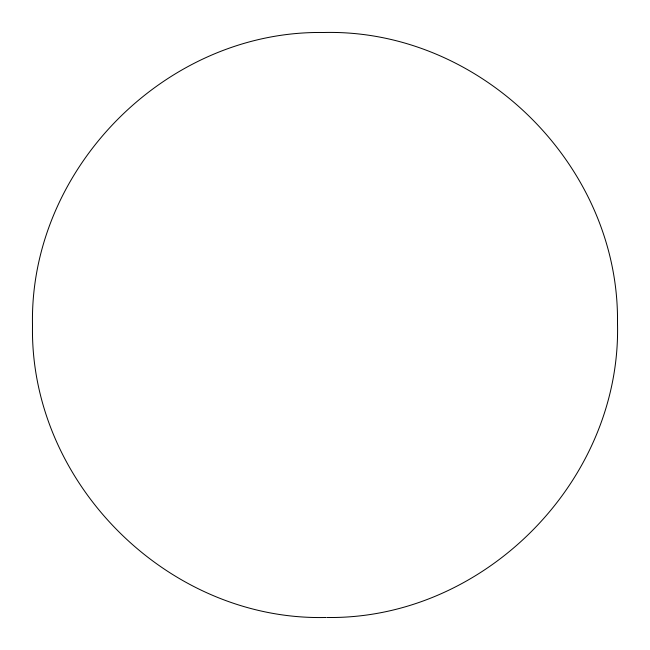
<?xml version="1.0" encoding="UTF-8"?>
<svg xmlns="http://www.w3.org/2000/svg" width="650" height="650" viewBox="0 0 650 650"><rect width="100%" height="100%" fill="white"/><g stroke="black" fill="none" stroke-linecap="round" stroke-linejoin="round"><path stroke-width="0.97" d="M326.991 617.492C484.396 619.596 621.725 480.391 617.492 323.026C619.596 165.799 480.707 28.535 323.505 32.5C166.449 30.152 29.047 168.521 32.5 325.561C29.64 482.739 167.798 620.653 324.976 617.5M325.585 617.5L326.056 617.5"/></g></svg>
